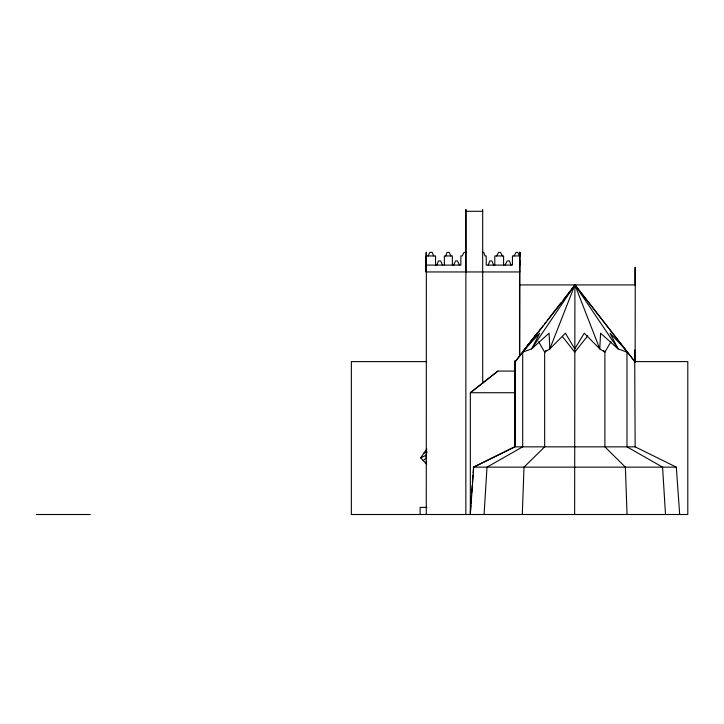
<?xml version="1.0" encoding="UTF-8"?>
<svg xmlns="http://www.w3.org/2000/svg" width="724" height="724" viewBox="0 0 724 724"><rect width="100%" height="100%" fill="white"/><g stroke="black" fill="none" stroke-linecap="round" stroke-linejoin="round"><path stroke-width="1.09" d="M519.877 271.952L426.273 271.952L426.418 252.35M435.549 265.093L435.549 255.952L426.273 255.952L426.273 271.952L426.291 252.35L426.273 271.952L426.517 255.952M482.709 252.35L483.759 252.35L485.035 255.952L486.22 255.952L486.22 265.093L512.438 265.093L512.438 255.952L519.633 255.952L519.642 252.35L519.633 356.036L514.936 362.054L514.782 446.844L473.704 467.143L470.329 514.502L470.329 392.725L497.886 371.077L514.936 371.077M519.633 271.952L519.696 252.35M574.648 514.502L574.919 284.912L635.129 362.054L635.274 267.319L635.247 284.912M519.814 255.952L519.868 252.35M519.823 252.35L519.633 356.036L575.39 284.912M426.273 271.952L426.409 265.093M522.303 514.502L524.004 467.143L544.674 446.844L544.674 352.136L538.629 341.719M484.066 514.502L486.999 467.143L522.692 446.844L522.692 352.136L531.597 348.905L549.109 333.194L549.833 348.905L544.674 352.136L546.041 350.416M470.247 513.37L470.808 505.479M470.971 503.225L471.532 495.334M471.695 493.071L472.256 485.18M472.419 482.926L472.98 475.034M473.143 472.781L473.55 467.143L514.701 446.844L635.147 446.844L634.677 350.027M426.78 448.916L420.698 457.849L423.187 460.582L426.336 458.093L425.929 455.342L426.834 452.744M665.501 514.502L662.578 467.143L626.984 446.844L626.984 352.136L618.106 348.905L574.919 284.912L549.833 348.905L565.408 333.194L574.784 348.905L584.25 333.194L599.78 348.905L604.884 352.136L604.884 446.844L625.373 467.143L627.056 514.502M445.658 255.952L447.079 252.35L449.215 252.35L450.853 255.952M488.175 265.093L489.822 260.921L491.858 260.921L493.65 265.093M436.735 265.093L438.491 260.921L440.572 260.921L442.545 265.093M428.146 255.952L429.884 252.35L432.065 252.35L433.748 255.952M453.568 265.093L455.613 260.921L457.514 260.921L459.469 265.093M505.062 265.093L507.198 260.921L509.434 260.921L511.026 265.093M514.085 255.952L516.103 252.35L517.687 252.35L519.633 255.952M610.966 341.719L604.884 352.136L603.517 350.416M496.537 255.952L498.691 252.35L500.456 252.35L502.411 255.952M624.866 348.905L610.051 333.194L618.106 348.905L600.585 333.194L599.78 348.905L574.919 284.912L531.597 348.905L539.733 333.194L523.561 350.715L537.271 333.194M524.972 348.905L543.009 325.8M544.394 324.017L545.778 322.243M547.172 320.47L561.046 302.686M563.127 300.026L574.919 284.912M522.61 352.136L514.936 362.054M587.77 335.773L574.756 352.136L562.448 336.633M423.187 460.582L425.314 462.699L426.644 461.441M497.922 371.077L470.374 392.725L514.864 392.725L514.845 361.276L514.782 446.844L514.782 361.158M420.698 457.849L425.929 455.342M423.766 453.143L427.142 451.885M482.691 209.498L482.709 383.041M465.849 211.299L482.736 211.299M465.867 252.35L464.066 252.35L462.174 255.952L460.862 255.952L460.862 265.093L426.273 265.093M519.877 284.912L635.265 284.912L635.274 267.319M426.735 361.602L351.348 361.602L351.348 514.502L687.8 514.502L687.8 361.602L634.921 361.602M473.55 467.143L676.307 467.143L679.691 514.502M426.898 507.397L420.119 507.397L420.119 514.502M36.2 514.502L90.355 514.502M635.129 446.844L676.307 467.143M425.314 462.699L426.689 464.129M575.037 284.912L635.156 362.054M519.85 260.921L519.769 265.093M519.714 260.921L519.678 265.093M514.701 361.158L514.701 446.844M503.596 265.093L503.596 255.952L494.791 255.952L494.791 265.093M465.894 271.952L465.885 209.498L465.849 514.502M452.373 265.093L452.373 255.952L444.364 255.952L444.364 265.093M426.346 255.952L426.273 514.502M537.353 333.194L522.529 352.136L537.353 333.194"/></g></svg>
